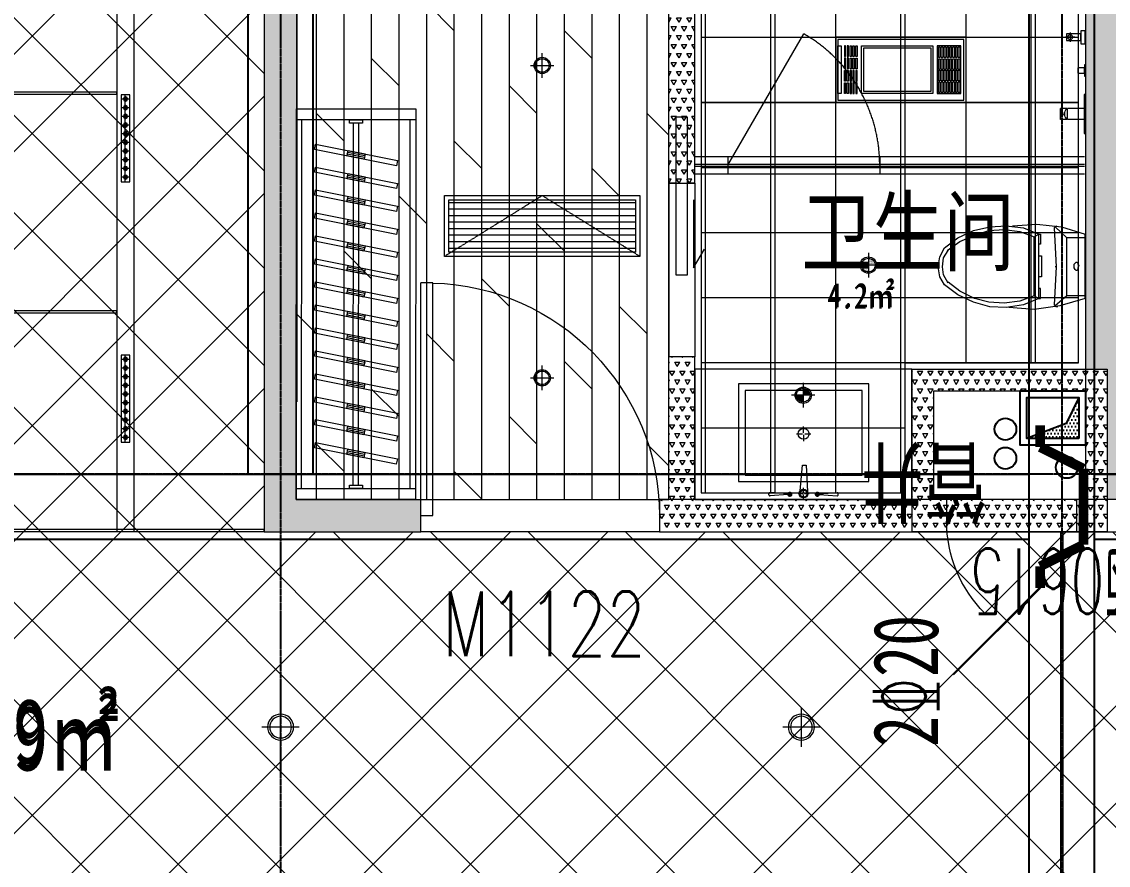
# Model space of a CAD drawing. Header units: millimetres. Extents: x 33621 to 401573, y -91663 to 133135.
# Drawn here: x 113104 to 118111, y 50508 to 54397 of the extents above; entities that cross this region are included whole.
import ezdxf

# ---------------------------------------------------------------- set-up
doc = ezdxf.new("R2010")
doc.units = ezdxf.units.MM
doc.header["$LTSCALE"] = 10
for name, pattern in [('CENTER2', [1.125, 0.75, -0.125, 0.125, -0.125]), ('DASH', [0.35, 0.25, -0.1]), ('DOT', [0.2, 0.1, -0.1]), ('DOTE', [2.42, 2, -0.2, 0.02, -0.2]), ('HIDDEN', [0.375, 0.25, -0.125, 0, 0])]:
    doc.linetypes.add(name, pattern=pattern)
doc.layers.get('0').update_dxf_attribs({"color": 253})
doc.layers.add('0a', color=253, linetype='Continuous', plot=False)
for name, color, linetype in [('DIM_LEAD', 253, 'Continuous'), ('ELE', 253, 'Continuous'), ('GRID', 253, 'CENTER2'), ('S_SBLABELHANGER', 253, 'Continuous'), ('S_SUBBEAMHANGER', 253, 'Continuous'), ('VPIPE-污水', 253, 'Continuous'), ('VPIPE-热给水', 253, 'Continuous'), ('VPIPE-给水', 253, 'Continuous'), ('WINDOW_TEXT', 253, 'Continuous'), ('填充', 253, 'Continuous'), ('梁', 253, 'Continuous'), ('次梁', 253, 'Continuous'), ('洁具', 253, 'Continuous'), ('风道（排气道）', 253, 'Continuous')]:
    doc.layers.add(name, color=color, linetype=linetype)
for name, color, linetype, lineweight in [('DOOR【门】', 253, 'Continuous', 0), ('DS-4BS-FINISH【墙完成线】', 253, 'Continuous', 0), ('FC-FLOOR【地材分格】', 253, 'Continuous', 0), ('FF-Door【门】', 253, 'Continuous', 0), ('FF-FIXT【洁具】', 253, 'Continuous', 0), ('FF-FURN【成品家具】', 253, 'Continuous', 0), ('FF-FURN【成品家私】', 253, 'Continuous', 0), ('RC-FCU【空调设备】', 253, 'Continuous', 0), ('RC-FIN【天花轮廓线】', 253, 'Continuous', 0), ('RC-LIGHT【天花灯具】', 253, 'Continuous', 0), ('RC-Modelling【天花造型】', 253, 'Continuous', 0), ('RC-STR【天花细线】', 253, 'Continuous', 0), ('RC-Text【天花文字】', 253, 'Continuous', 0), ('TXT【平面空间文字】', 253, 'Continuous', 0), ('WALL', 253, 'Continuous', 0), ('Wall【新建墙】', 253, 'Continuous', 0), ('WINDOW', 253, 'Continuous', 0), ('新建墙体', 253, 'Continuous', 0)]:
    doc.layers.add(name, color=color, linetype=linetype, lineweight=lineweight)
doc.styles.add('_TCH_WINDOW', font='SIMPLEX', dxfattribs={"bigfont": 'GBCBIG'})
doc.styles.add('SUN', font='romans.shx', dxfattribs={"width": 0.8, "bigfont": 'hzdx.shx'})
doc.styles.add('宋体', font='', dxfattribs={"width": 0.7})
doc.styles.add('文字', font='')
doc.styles.get('宋体').set_extended_font_data('SimSun')
doc.styles.get('文字').set_extended_font_data('SimSun')
pattern_1 = [(60, (51259.312, 47115.71), (-23.8125, 41.24446), [23.8125, -23.8125]), (120, (51259.312, 47115.71), (-47.625, 3e-08), [23.8125, -23.8125]), (0, (51247.406, 47136.33), (23.8125, 41.24446), [23.8125, -23.8125])]

# ---------------------------------------------------------------- blocks, each defined once
blk = doc.blocks.new('海龙0425175846')
at = {"layer": 'GRID', "ltscale": 0.01}
for p, q in [((304.442, 257.02), (304.442, 50.038)), ((340.442, 257.02), (340.442, 41.97)), ((497.558, 177.02), (-487.558, 177.02))]:
    blk.add_line(p, q, dxfattribs=at)
at = {"layer": 'S_SBLABELHANGER'}
blk.add_line((339.442, 171.77), (335.442, 167.77), dxfattribs=at)
at = {"layer": 'S_SUBBEAMHANGER', "const_width": 0.45}
for points in [[(339.442, 178.27), (339.442, 179.27)], [(341.442, 177.27), (339.442, 178.27)], [(341.442, 173.77), (341.442, 177.27)], [(339.442, 172.77), (341.442, 173.77)], [(339.442, 171.77), (339.442, 172.77)]]:
    blk.add_lwpolyline(points, dxfattribs=at)
at = {"layer": '梁', "ltscale": 0.01}
for p, q in [((338.942, 156.02), (338.942, 234.02)), ((341.942, 156.02), (341.942, 234.02)), ((271.442, 177.02), (338.942, 177.02)), ((341.942, 177.02), (409.442, 177.02)), ((271.442, 174.02), (338.942, 174.02)), ((341.942, 174.02), (409.442, 174.02))]:
    blk.add_line(p, q, dxfattribs=at)
at = {"layer": '次梁'}
for p, q in [((302.942, 177.02), (302.942, 237.02)), ((305.942, 177.02), (305.942, 237.02))]:
    blk.add_line(p, q, dxfattribs=at)
at = {"layer": 'S_SBLABELHANGER', "width": 0.7}
blk.add_text('2%%13220', height=3, rotation=90, dxfattribs=at).set_placement((334.742, 164.445))
blk = doc.blocks.new('圆形筒灯')
at = {"color": 251, "linetype": 'DOTE', "ltscale": 43.504693}
blk.add_line((0, 90.6), (0, -90.6), dxfattribs=at)
at = {"color": 251, "linetype": 'DOTE', "ltscale": 41.297046}
blk.add_line((86, 0), (-86, 0), dxfattribs=at)
blk.add_ellipse((0, 0), major_axis=(-42.4, 42.4), ratio=1, start_param=2.355868237233172, end_param=8.639053544412757)
at = {"color": 251}
blk.add_ellipse((0, 0), major_axis=(35.4, 35.4), ratio=1, start_param=5.49871431692557, end_param=11.78189962410516, dxfattribs=at)
blk = doc.blocks.new('ZL_0603152577')
at = {"layer": 'RC-FCU【空调设备】'}
h = blk.add_hatch(dxfattribs=at)
h.set_pattern_fill('_USER', color=8, scale=30, pattern_type=0)
h.set_pattern_definition([(0, (-10930974.96, 1874983.926), (0, 30), [])])
h.paths.add_polyline_path([(-1097.6, -4549), (-1097.6, -4789), (-237.6, -4789), (-237.6, -4549)])
blk.add_lwpolyline([(-217.6, -4529), (-217.6, -4809), (-1117.6, -4809), (-1117.6, -4529)], close=True, dxfattribs=at)
at = {"layer": 'RC-FCU【空调设备】', "color": 8, "linetype": 'DASH'}
blk.add_lwpolyline([(-217.6, -4809), (-667.6, -4529), (-1117.6, -4809)], dxfattribs=at)
at = {"layer": 'RC-FCU【空调设备】', "color": 8}
blk.add_lwpolyline([(-237.6, -4549), (-237.6, -4789), (-1097.6, -4789), (-1097.6, -4549)], close=True, dxfattribs=at)
at = {"layer": 'RC-Modelling【天花造型】'}
blk.add_lwpolyline([(-127.3, -6079.2), (-1227.3, -6079.2), (-1227.3, -5929.2), (-127.3, -5929.2)], close=True, dxfattribs=at)
at = {"layer": 'RC-LIGHT【天花灯具】', "xscale": 0.625, "yscale": 0.625, "zscale": 0.625, "rotation": 180}
for p in [(-667.6, -3929), (-667.6, -5369.1)]:
    blk.add_blockref('圆形筒灯', p, dxfattribs=at)
blk = doc.blocks.new('ZL_10267726')
at = {"layer": 'RC-LIGHT【天花灯具】'}
h = blk.add_hatch(dxfattribs=at)
h.set_pattern_fill('_USER', color=8, scale=50, angle=90, double=1, pattern_type=0)
h.set_pattern_definition([(90, (25, -500), (-50, 3e-15), []), (180, (25, -500), (-6e-15, -50), [])])
h.paths.add_polyline_path([(-25, 0), (-25, -500), (25, -500), (25, 0)])
at = {"layer": 'RC-LIGHT【天花灯具】', "color": 2}
blk.add_lwpolyline([(-25, -500), (-25, 0), (25, 0), (25, -500)], close=True, dxfattribs=at)
at = {"layer": 'RC-LIGHT【天花灯具】', "color": 1, "lineweight": -3}
for centre in [(0, -26.9), (0, -76.9), (0, -126.9), (0, -176.9), (0, -226.9), (0, -276.9), (0, -326.9), (0, -376.9), (0, -426.9), (0, -476.9)]:
    blk.add_circle(centre, 10, dxfattribs=at)
blk = doc.blocks.new('ZL_0603185999')
at = {"layer": 'RC-STR【天花细线】'}
for points in [[(-932.5, -6100), (-1012.5, -6100), (-1012.5, -50), (-932.5, -50)], [(1412.5, -4083.3), (-932.5, -4083.3), (-932.5, -4073.3), (1412.5, -4073.3)], [(1412.5, -5091.7), (-932.5, -5091.7), (-932.5, -5081.7), (1412.5, -5081.7)], [(1412.5, -6100), (-1612.5, -6100), (-1612.5, -6090), (1412.5, -6090)]]:
    blk.add_lwpolyline(points, close=True, dxfattribs=at)
at = {"layer": 'RC-LIGHT【天花灯具】', "lineweight": -3, "xscale": 0.8, "yscale": 0.8, "zscale": 0.8, "rotation": 180}
for p in [(-972.5, -4487), (-972.5, -5687)]:
    blk.add_blockref('ZL_10267726', p, dxfattribs=at)
blk = doc.blocks.new('防雾筒灯')
at = {"ltscale": 30}
h = blk.add_hatch(dxfattribs=at)
h.set_pattern_fill('DOTS', color=251, scale=3)
h.set_pattern_definition([(0, (-62.322, -46.6336), (2.38125, 4.7625), [0, -4.7625])])
edge = h.paths.add_edge_path()
edge.add_ellipse((0, 0), major_axis=(35.4, 35.4), ratio=1, start_angle=315, end_angle=405)
edge.add_line((0, 50), (0, 0))
edge.add_line((0, 0), (50, 0))
edge = h.paths.add_edge_path()
edge.add_line((0, 0), (-50, 0))
edge.add_ellipse((0, 0), major_axis=(35.4, 35.4), ratio=1, start_angle=495, end_angle=225)
edge.add_line((0, -50), (0, 0))
at = {"color": 251, "linetype": 'DOTE', "ltscale": 43.504693}
blk.add_line((0, 90.6), (0, -90.6), dxfattribs=at)
at = {"color": 251, "linetype": 'DOTE', "ltscale": 41.297046}
blk.add_line((86, 0), (-86, 0), dxfattribs=at)
blk.add_ellipse((0, 0), major_axis=(-42.4, 42.4), ratio=1, start_param=2.355868237233172, end_param=8.639053544412757)
at = {"color": 251}
blk.add_ellipse((0, 0), major_axis=(35.4, 35.4), ratio=1, start_param=5.49871431692557, end_param=11.78189962410516, dxfattribs=at)
blk = doc.blocks.new('ERTERT')
at = {"color": 8}
for points in [[(15709.6, 8061.8), (15930.2, 8061.8), (15930.2, 8046.6), (15709.6, 8046.6)], [(15709.5, 8032.6), (15759.4, 8032.6), (15759.4, 8026.5), (15709.5, 8026.5)], [(15709.5, 8019.5), (15759.4, 8019.5), (15759.4, 8013.4), (15709.5, 8013.4)], [(15766.4, 8032.6), (15816.3, 8032.6), (15816.3, 8026.5), (15766.4, 8026.5)], [(15766.4, 8019.5), (15816.3, 8019.5), (15816.3, 8013.4), (15766.4, 8013.4)], [(15873.3, 8032.6), (15823.3, 8032.6), (15823.3, 8026.5), (15873.3, 8026.5)], [(15873.3, 8019.5), (15823.3, 8019.5), (15823.3, 8013.4), (15873.3, 8013.4)], [(15930.2, 8032.6), (15880.3, 8032.6), (15880.3, 8026.5), (15930.2, 8026.5)], [(15930.2, 8019.5), (15880.3, 8019.5), (15880.3, 8013.4), (15930.2, 8013.4)], [(15709.5, 8000.3), (15759.4, 8000.3), (15759.4, 8006.4), (15709.5, 8006.4)], [(15709.5, 7987.2), (15759.4, 7987.2), (15759.4, 7993.3), (15709.5, 7993.3)], [(15709.5, 7974.2), (15759.4, 7974.2), (15759.4, 7980.2), (15709.5, 7980.2)], [(15766.4, 8000.3), (15816.3, 8000.3), (15816.3, 8006.4), (15766.4, 8006.4)], [(15766.4, 7987.2), (15816.3, 7987.2), (15816.3, 7993.3), (15766.4, 7993.3)], [(15766.4, 7974.2), (15816.3, 7974.2), (15816.3, 7980.2), (15766.4, 7980.2)], [(15873.3, 8000.3), (15823.3, 8000.3), (15823.3, 8006.4), (15873.3, 8006.4)], [(15873.3, 7987.2), (15823.3, 7987.2), (15823.3, 7993.3), (15873.3, 7993.3)], [(15873.3, 7974.2), (15823.3, 7974.2), (15823.3, 7980.2), (15873.3, 7980.2)], [(15930.2, 8000.3), (15880.3, 8000.3), (15880.3, 8006.4), (15930.2, 8006.4)], [(15930.2, 7987.2), (15880.3, 7987.2), (15880.3, 7993.3), (15930.2, 7993.3)], [(15930.2, 7974.2), (15880.3, 7974.2), (15880.3, 7980.2), (15930.2, 7980.2)], [(15709.5, 7952.9), (15930.2, 7952.9), (15930.2, 7624.2), (15709.5, 7624.2)], [(15709.5, 7495.6), (15930.2, 7495.6), (15930.2, 7604.2), (15709.5, 7604.2)], [(15714.5, 7599.2), (15763.3, 7599.2), (15763.3, 7592.2), (15714.5, 7592.2)], [(15714.5, 7586), (15763.3, 7586), (15763.3, 7579), (15714.5, 7579)], [(15714.5, 7572.1), (15763.3, 7572.1), (15763.3, 7565.1), (15714.5, 7565.1)], [(15767.9, 7599.2), (15816.7, 7599.2), (15816.7, 7592.2), (15767.9, 7592.2)], [(15767.9, 7586), (15816.7, 7586), (15816.7, 7579), (15767.9, 7579)], [(15767.9, 7572.1), (15816.7, 7572.1), (15816.7, 7565.1), (15767.9, 7565.1)], [(15821.2, 7599.2), (15870, 7599.2), (15870, 7592.2), (15821.2, 7592.2)], [(15821.2, 7586), (15870, 7586), (15870, 7579), (15821.2, 7579)], [(15821.2, 7572.1), (15870, 7572.1), (15870, 7565.1), (15821.2, 7565.1)], [(15876.4, 7599.2), (15925.2, 7599.2), (15925.2, 7592.2), (15876.4, 7592.2)], [(15876.4, 7586), (15925.2, 7586), (15925.2, 7579), (15876.4, 7579)], [(15876.4, 7572.1), (15925.2, 7572.1), (15925.2, 7565.1), (15876.4, 7565.1)], [(15714.5, 7558.9), (15763.3, 7558.9), (15763.3, 7551.9), (15714.5, 7551.9)], [(15714.5, 7545.5), (15763.3, 7545.5), (15763.3, 7538.5), (15714.5, 7538.5)], [(15714.5, 7532.6), (15763.3, 7532.6), (15763.3, 7525.6), (15714.5, 7525.6)], [(15714.5, 7520.4), (15763.3, 7520.4), (15763.3, 7513.4), (15714.5, 7513.4)], [(15767.9, 7558.9), (15816.7, 7558.9), (15816.7, 7551.9), (15767.9, 7551.9)], [(15767.9, 7545.5), (15816.7, 7545.5), (15816.7, 7538.5), (15767.9, 7538.5)], [(15767.9, 7532.6), (15816.7, 7532.6), (15816.7, 7525.6), (15767.9, 7525.6)], [(15767.9, 7520.4), (15816.7, 7520.4), (15816.7, 7513.4), (15767.9, 7513.4)], [(15821.2, 7558.9), (15870, 7558.9), (15870, 7551.9), (15821.2, 7551.9)], [(15821.2, 7545.5), (15870, 7545.5), (15870, 7538.5), (15821.2, 7538.5)], [(15821.2, 7532.6), (15870, 7532.6), (15870, 7525.6), (15821.2, 7525.6)], [(15821.2, 7520.4), (15870, 7520.4), (15870, 7513.4), (15821.2, 7513.4)], [(15876.4, 7558.9), (15925.2, 7558.9), (15925.2, 7551.9), (15876.4, 7551.9)], [(15876.4, 7545.5), (15925.2, 7545.5), (15925.2, 7538.5), (15876.4, 7538.5)], [(15876.4, 7532.6), (15925.2, 7532.6), (15925.2, 7525.6), (15876.4, 7525.6)], [(15876.4, 7520.4), (15925.2, 7520.4), (15925.2, 7513.4), (15876.4, 7513.4)], [(15714.5, 7507.6), (15763.3, 7507.6), (15763.3, 7500.6), (15714.5, 7500.6)], [(15767.9, 7507.6), (15816.7, 7507.6), (15816.7, 7500.6), (15767.9, 7500.6)], [(15821.2, 7507.6), (15870, 7507.6), (15870, 7500.6), (15821.2, 7500.6)], [(15876.4, 7507.6), (15925.2, 7507.6), (15925.2, 7500.6), (15876.4, 7500.6)]]:
    blk.add_lwpolyline(points, close=True, dxfattribs=at)
at = {"color": 250}
blk.add_lwpolyline([(15719.5, 7942.9), (15920.2, 7942.9), (15920.2, 7634.2), (15719.5, 7634.2)], close=True, dxfattribs=at)
at = {"layer": 'RC-LIGHT【天花灯具】'}
for points in [[(15668.9, 7471.8), (15968.9, 7471.8), (15968.9, 8071.8), (15668.9, 8071.8)], [(15678.9, 7481.8), (15958.9, 7481.8), (15958.9, 8061.8), (15678.9, 8061.8)]]:
    blk.add_lwpolyline(points, close=True, dxfattribs=at)
blk = doc.blocks.new('$DorLib2D$00000001')
for p, q in [((0.45, 0.975), (0.5, 0.975)), ((0.45, 0), (0.45, 0.975)), ((0.5, 0), (0.5, 0.975)), ((0.5, 0), (0.45, 0))]:
    blk.add_line(p, q)
at = {"lineweight": 13}
blk.add_arc((0.475, 0), 0.975, 91.4693, 180, dxfattribs=at)
blk = doc.blocks.new('A$C78EA0098')
at = {"color": 33, "linetype": 'Continuous'}
for p, q in [((47, 353.8), (90, 353.8)), ((68.5, 375.3), (68.5, 332.3))]:
    blk.add_line(p, q, dxfattribs=at)
for p, q in [((5, 25, 0), (81, 25, 0)), ((81, -25, 0), (81, 25, 0)), ((81, 20, 0), (88, 20, 0)), ((84, 25, 0), (114, 25, 0)), ((84, 20, 0), (84, 25, 0)), ((114, -25, 0), (114, 25, 0)), ((5, -25, 0), (81, -25, 0)), ((81, -20, 0), (88, -20, 0)), ((84, -25, 0), (84, -20, 0)), ((84, -25, 0), (114, -25, 0))]:
    blk.add_line(p, q)
for points in [[(0, 383.8), (20, 383.8), (20, 323.8), (0, 323.8)], [(20, 368.8), (85, 368.8), (85, 338.8), (20, 338.8)], [(0, 226), (3, 226), (3, 174), (0, 174)], [(3, 212.5), (33.5, 212.5), (33.5, 187.5), (3, 187.5)], [(0, 90), (5, 90), (5, -90), (0, -90)]]:
    blk.add_lwpolyline(points, close=True)
for centre, radius in [((68.5, 353.8), 11.5), ((104, 0, 0), 5)]:
    blk.add_circle(centre, radius, dxfattribs=at)
blk.add_arc((57.8, 0, 0), 36.3, 316.3972, 43.6028)
blk = doc.blocks.new('A$C5D954283')
at = {"color": 0, "linetype": 'Continuous'}
for p, q in [((-159.8, 511.3), (-159.8, 506.3)), ((159.8, 511.3), (159.8, 506.3)), ((-11.2, 374.3), (-17.5, 495.5)), ((15.1, 492.2), (4.8, 374.3)), ((4.8, 374.3), (-11.2, 374.3))]:
    blk.add_line(p, q, dxfattribs=at)
at = {"color": 8}
for p, q in [((-4, 505.5), (-26.2, 505.5)), ((0, 532.1), (0, 509.5)), ((0, 501.5), (0, 478.5)), ((25.8, 505.5), (4, 505.5)), ((0, 235.1), (0, 263.8)), ((-5, 230), (-32.8, 230)), ((0, 225), (0, 196.3)), ((32.3, 230), (5, 230))]:
    blk.add_line(p, q, dxfattribs=at)
at = {"color": 8, "ltscale": 1000, "const_width": 0.448}
blk.add_lwpolyline([(0, 505.7, -1), (0, 505.3, -1)], format="xyb", close=True, dxfattribs=at)
at = {"color": 0, "linetype": 'Continuous'}
blk.add_lwpolyline([(300, 0), (300, 450), (-300, 450), (-300, 0)], close=True, dxfattribs=at)
at = {"color": 8}
blk.add_lwpolyline([(270, 30), (270, 420), (-270, 420), (-270, 30)], close=True, dxfattribs=at)
at = {"color": 8, "const_width": 0.84}
blk.add_lwpolyline([(0.1, 230.5, -1), (0.1, 229.6, -1)], format="xyb", close=True, dxfattribs=at)
at = {"color": 0, "linetype": 'Continuous'}
blk.add_circle((0, 505.5), 20.2, dxfattribs=at)
at = {"color": 8}
for centre, radius in [((0.3, 505.7), 16.3), ((0, 230), 25.2)]:
    blk.add_circle(centre, radius, dxfattribs=at)
at = {"color": 0, "linetype": 'Continuous'}
for centre, start, end in [((-154.8, 511.3), 88.2889, 180), ((-154.8, 506.3), 180, 271.7111), ((154.8, 511.3), 0, 91.7111), ((154.8, 506.3), 268.2889, 0)]:
    blk.add_arc(centre, 5, start, end, dxfattribs=at)
at = {"color": 250, "linetype": 'DOT', "ltscale": 1000}
for points in [[(-57.3, 508.8), (-57.4, 510), (-57.8, 511.1), (-58.3, 512.1), (-59.1, 513), (-60, 513.8), (-61, 514.3), (-62.2, 514.7), (-63.3, 514.8), (-64.5, 514.7), (-65.6, 514.3), (-66.7, 513.8), (-67.6, 513), (-68.3, 512.1), (-68.9, 511.1), (-69.2, 510), (-69.3, 508.8), (-69.2, 507.6), (-68.9, 506.5), (-68.3, 505.5), (-67.6, 504.6), (-66.7, 503.8), (-65.6, 503.3), (-64.5, 502.9), (-63.3, 502.8), (-62.2, 502.9), (-61, 503.3), (-60, 503.8), (-59.1, 504.6), (-58.3, 505.5), (-57.8, 506.5), (-57.4, 507.6)], [(69.3, 508.8), (69.2, 510), (68.9, 511.1), (68.3, 512.1), (67.6, 513), (66.7, 513.8), (65.6, 514.3), (64.5, 514.7), (63.3, 514.8), (62.2, 514.7), (61, 514.3), (60, 513.8), (59.1, 513), (58.3, 512.1), (57.8, 511.1), (57.4, 510), (57.3, 508.8), (57.4, 507.6), (57.8, 506.5), (58.3, 505.5), (59.1, 504.6), (60, 503.8), (61, 503.3), (62.2, 502.9), (63.3, 502.8), (64.5, 502.9), (65.6, 503.3), (66.7, 503.8), (67.6, 504.6), (68.3, 505.5), (68.9, 506.5), (69.2, 507.6)]]:
    blk.add_wipeout(points, dxfattribs=at)
at = {"color": 0, "linetype": 'Continuous'}
for p, q in [((-72.3, 510.3), (-154.7, 516.3)), ((-72.3, 507.3), (-154.7, 501.3)), ((72.3, 510.3), (154.7, 516.3)), ((72.3, 507.3), (154.7, 501.3))]:
    blk.add_line(p, q, dxfattribs=at)
at = {"color": 0, "linetype": 'Continuous', "const_width": 12}
for points in [[(-63.3, 514.8, -1), (-63.3, 502.8, -1)], [(63.3, 514.8, 1), (63.3, 502.8, 1)]]:
    blk.add_lwpolyline(points, format="xyb", close=True, dxfattribs=at)
blk = doc.blocks.new('ZL_08127082')
at = {"layer": 'FF-FIXT【洁具】'}
for p, q in [((-184.1, -108.8), (-150.6, 0)), ((146.4, 0), (-150.6, 0)), ((-133.9, 0), (-133.9, -83.7)), ((133.9, 0), (133.9, -83.7)), ((146.4, 0), (179.9, -117.1)), ((-20.9, -37.7), (-16.7, -33.5)), ((-20.9, -41.8), (-20.9, -37.7)), ((-16.7, -46), (-20.9, -41.8)), ((-16.7, -33.5), (-12.6, -33.5)), ((-12.6, -50.2), (-16.7, -46)), ((-12.6, -33.5), (-4.2, -29.3)), ((-4.2, -29.3), (4.2, -33.5)), ((4.2, -33.5), (12.6, -33.5)), ((12.6, -46), (4.2, -50.2)), ((12.6, -33.5), (16.7, -37.7)), ((16.7, -41.8), (12.6, -46)), ((16.7, -37.7), (16.7, -41.8)), ((-133.9, -83.7), (-184.1, -138.1)), ((133.9, -83.7), (-133.9, -83.7)), ((4.2, -50.2), (-12.6, -50.2)), ((133.9, -83.7), (179.9, -138.1)), ((-196.6, -221.7), (-184.1, -108.8)), ((-179.9, -142.2), (0, -133.9)), ((0, -133.9), (0, -138.1)), ((0, -133.9), (175.7, -142.2)), ((184.1, -133.9), (175.7, -142.2)), ((179.9, -117.1), (196.6, -234.3)), ((184.1, -125.5), (184.1, -133.9)), ((-188.3, -334.7), (-196.6, -221.7)), ((-179.9, -284.5), (-150.6, -213.4)), ((-163.2, -301.2), (-138.1, -234.3)), ((-150.6, -205), (-104.6, -205)), ((-150.6, -213.4), (-150.6, -205)), ((-138.1, -234.3), (-150.6, -213.4)), ((146.4, -213.4), (-150.6, -213.4)), ((133.9, -234.3), (-138.1, -234.3)), ((-104.6, -205), (-104.6, -213.4)), ((-50.2, -213.4), (-50.2, -200.8)), ((-50.2, -200.8), (46, -200.8)), ((46, -213.4), (-50.2, -213.4)), ((46, -200.8), (46, -213.4)), ((100.4, -205), (100.4, -213.4)), ((146.4, -205), (100.4, -205)), ((133.9, -234.3), (146.4, -213.4)), ((133.9, -234.3), (159, -301.2)), ((146.4, -213.4), (146.4, -205)), ((146.4, -213.4), (175.7, -284.5)), ((196.6, -234.3), (188.3, -351.4)), ((-188.3, -364), (-179.9, -284.5)), ((175.7, -284.5), (188.3, -364)), ((-171.5, -372.3), (-163.2, -301.2)), ((159, -301.2), (167.3, -372.3)), ((-184.1, -439.3), (-188.3, -364)), ((-167.3, -443.4), (-171.5, -372.3)), ((167.3, -372.3), (163.2, -443.4)), ((188.3, -364), (184.1, -439.3)), ((-167.3, -514.6), (-184.1, -439.3)), ((-146.4, -510.4), (-167.3, -443.4)), ((163.2, -443.4), (146.4, -510.4)), ((184.1, -439.3), (163.2, -514.6)), ((-133.9, -585.7), (-167.3, -514.6)), ((-117.1, -577.3), (-146.4, -510.4)), ((146.4, -510.4), (113, -577.3)), ((163.2, -514.6), (129.7, -585.7)), ((-87.9, -648.4), (-133.9, -585.7)), ((-75.3, -635.9), (-117.1, -577.3)), ((113, -577.3), (71.1, -631.7)), ((129.7, -585.7), (83.7, -648.4)), ((-46, -669.4), (-87.9, -648.4)), ((-41.8, -652.6), (-75.3, -631.7)), ((75.3, -631.7), (37.7, -652.6)), ((83.7, -648.4), (46, -669.4)), ((0, -677.7), (-46, -669.4)), ((0, -656.8), (-41.8, -652.6)), ((37.7, -652.6), (0, -656.8)), ((46, -669.4), (0, -677.7))]:
    blk.add_line(p, q, dxfattribs=at)
blk = doc.blocks.new('ZL_08123655')
at = {"layer": 'FF-FIXT【洁具】'}
for p, q in [((-184.1, -138.1), (-188.3, -129.7)), ((-179.9, -142.2), (-184.1, -138.1))]:
    blk.add_line(p, q, dxfattribs=at)
at = {"layer": 'DIM_LEAD'}
blk.add_blockref('ZL_08127082', (0, 0), dxfattribs=at)
blk = doc.blocks.new('DOORBLK101')
at = {"layer": 'FF-Door【门】'}
blk.add_line((-0.5, 0), (0, 0.866), dxfattribs=at)
at = {"layer": 'FF-Door【门】', "color": 8, "linetype": 'HIDDEN', "ltscale": 15}
blk.add_arc((-0.5, 0), 1, 0, 60, dxfattribs=at)
blk = doc.blocks.new('PQD')
at = {"layer": '填充'}
h = blk.add_hatch(dxfattribs=at)
h.set_pattern_fill('DOTS', color=256, scale=10, style=0)
h.paths.add_polyline_path([(517039.4, 222520.7), (516799.4, 222520.7), (516799.4, 222330.7), (516857.1, 222450.6)])
blk.add_lwpolyline([(516799.4, 222330.7), (516857.1, 222450.6), (517039.4, 222520.7)], dxfattribs=at)
at = {"layer": '风道（排气道）'}
for points in [[(516769.4, 222550.7), (517069.4, 222550.7), (517069.4, 222300.7), (516769.4, 222300.7)], [(516799.4, 222520.7), (517039.4, 222520.7), (517039.4, 222330.7), (516799.4, 222330.7)]]:
    blk.add_lwpolyline(points, close=True, dxfattribs=at)
blk = doc.blocks.new('$DorLib2D$00000114')
at = {"color": 0}
blk.add_line((0.5, 0), (-0.2071, 0.7071), dxfattribs=at)
blk.add_arc((0.5, 0), 1, 135, 180, dxfattribs=at)
blk = doc.blocks.new('ZL_08155714')
at = {"layer": 'VPIPE-污水'}
blk.add_circle((-129.2, -712), 50, dxfattribs=at)
at = {"layer": 'VPIPE-热给水'}
blk.add_circle((153.9, -888.5), 50, dxfattribs=at)
at = {"layer": 'VPIPE-给水'}
blk.add_circle((153.9, -754.4), 50, dxfattribs=at)
at = {"layer": 'WALL'}
for p, q in [((-314.6, -1164.9), (-314.6, -414.9)), ((-314.6, -414.9), (585.4, -414.9)), ((585.4, -1164.9), (585.4, -414.9)), ((-214.6, -1064.9), (-214.6, -564.9)), ((-214.6, -564.9), (485.4, -564.9)), ((485.4, -1064.9), (485.4, -564.9)), ((485.4, -1064.9), (-214.6, -1064.9)), ((585.4, -1164.9), (-314.6, -1164.9))]:
    blk.add_line(p, q, dxfattribs=at)
at = {"layer": 'WINDOW'}
for p, q in [((-175.1, -414.9), (424.9, -414.9)), ((-175.1, -414.9), (-175.1, -564.9)), ((424.9, -564.9), (424.9, -414.9)), ((-175.1, -564.9), (424.9, -564.9))]:
    blk.add_line(p, q, dxfattribs=at)
at = {"layer": 'DOOR【门】', "xscale": -600, "yscale": 600, "zscale": -600}
blk.add_blockref('$DorLib2D$00000114', (124.9, -464.9), dxfattribs=at)
at = {"layer": '洁具'}
blk.add_blockref('PQD', (-516984, -223365.7), dxfattribs=at)
at = {"layer": 'ELE', "ltscale": 100, "style": 'SUN', "width": 0.6}
blk.add_text('FM丙0615', height=300, dxfattribs=at).set_placement((-797.1, -337.9, 0))
at = {"layer": 'TXT【平面空间文字】', "width": 0.75}
blk.add_text('管井', height=300, dxfattribs=at).set_placement((236.4, -794.6))

msp = doc.modelspace()

# ---------------------------------------------------------------- hatches: boundary and pattern name
at = {"layer": 'FC-FLOOR【地材分格】'}
h = msp.add_hatch(dxfattribs=at)
h.set_pattern_fill('ANSI37', color=256, scale=100, double=1)
h.paths.add_polyline_path([(131996.5, 52046.4), (131996.5, 49795.3), (125396.5, 49795.3), (125396.5, 50245.3), (124796.5, 50245.3), (124796.5, 49795.3), (118196.5, 49795.3), (118196.5, 50245.3), (117596.5, 50245.3), (117596.5, 49795.3), (110996.5, 49795.3), (110996.5, 50245.3), (110396.5, 50245.3), (110396.5, 49795.3), (103796.5, 49795.3), (103796.5, 50245.3), (103571.5, 50245.3), (103571.5, 52045.3), (110996.5, 52045.3), (110996.5, 58345.3), (114221.5, 58345.3), (114221.5, 52045.3)])
h = msp.add_hatch(dxfattribs=at)
h.set_pattern_fill('DOLMIT', color=256, scale=20, angle=90, double=1)
h.set_pattern_definition([(90, (-12411.4, -1.14), (-127, 8e-15), []), (135, (-12411.4, -1.14), (-253.9998, -253.9998), [179.6051, -359.2102])])
h.paths.add_polyline_path([(118005.7, 58045.3), (117596.5, 58045.3), (117596.5, 58345.3), (114371.5, 58345.2), (114371.4, 52645.3), (114368.5, 52195), (116085.1, 52195.3), (116085.1, 54795.5), (118004.5, 54795.5)])
h = msp.add_hatch(dxfattribs=at)
h.set_pattern_fill('_USER', color=256, scale=600, double=1, pattern_type=0)
h.set_pattern_definition([(0, (117175.1, 52825.26), (0, 600), []), (90, (117175.1, 52825.26), (-600, 4e-14), [])])
h.paths.add_polyline_path([(116235.1, 52225.3), (117175.1, 52225.3), (117175.1, 52825.3), (117973.9, 52825.3), (117973.9, 54645.5), (116235.1, 54645.5)])
at = {"layer": 'RC-STR【天花细线】'}
h = msp.add_hatch(dxfattribs=at)
h.set_pattern_fill('_USER', color=256, scale=300, double=1, pattern_type=0)
h.set_pattern_definition([(0, (116855.1, 52825.26), (0, 300), []), (90, (116855.1, 52825.26), (-300, 2e-14), [])])
h.paths.add_polyline_path([(116235.1, 52225.3), (117175.1, 52225.3), (117175.1, 52825.3), (117973.9, 52825.3), (117973.9, 54645.5), (116235.1, 54645.5)])
at = {"layer": 'Wall【新建墙】'}
h = msp.add_hatch(dxfattribs=at)
h.set_pattern_fill('石膏板', color=256, scale=20, pattern_type=2)
h.set_pattern_definition([(45, (51276.3, 47130.05), (-50, 50), [16, -54.71068]), (135, (51387.62, 47130.05), (-50, -50), [16, -54.71068])])
h.paths.add_polyline_path([(117629, 52499.9), (117179, 52499.9), (117179, 52049.9), (117629, 52049.9)], flags=9)
at = {"layer": '新建墙体'}
h = msp.add_hatch(dxfattribs=at)
h.set_pattern_fill('石膏板', color=256, scale=20, pattern_type=2)
h.set_pattern_definition([(45, (114238.5, 52059.61), (-50, 50), [16, -54.7107]), (135, (114349.816, 52059.61), (-50, -50), [16, -54.7107])])
h.paths.add_polyline_path([(114371.5, 58311.4), (114221.5, 58311.4), (114221.5, 52045.3), (114942.4, 52045.3), (114942.4, 52195.3), (114368.4, 52195.2)])
h = msp.add_hatch(dxfattribs=at)
h.set_pattern_fill('TRIANG', color=4, scale=5)
h.set_pattern_definition([(60, (116085.107, 53652.726), (-23.8125, 41.24446), [23.8125, -23.8125]), (120, (116085.107, 53652.726), (-47.625, 3e-08), [23.8125, -23.8125]), (0, (116073.2, 53673.35), (23.8125, 41.24446), [23.8125, -23.8125])])
h.paths.add_polyline_path([(116205.1, 54675.5), (118005.1, 54675.5), (118005.1, 54795.5), (116085.1, 54795.5), (116085.1, 53652.7), (116205.1, 53652.7)])
h = msp.add_hatch(dxfattribs=at)
h.set_pattern_fill('TRIANG', color=4, scale=5)
h.set_pattern_definition([(60, (118005.107, 52195.265), (-23.8125, 41.24446), [23.8125, -23.8125]), (120, (118005.107, 52195.265), (-47.625, 3e-08), [23.8125, -23.8125]), (0, (117993.2, 52215.887), (23.8125, 41.24446), [23.8125, -23.8125])])
h.paths.add_polyline_path([(118155.1, 54795.5), (118005.1, 54795.5), (118005.1, 52795.3), (118105.1, 52795.3), (118105.1, 52195.3), (118155.1, 52195.3)])
h = msp.add_hatch(dxfattribs=at)
h.set_pattern_fill('TRIANG', color=4, scale=5)
h.set_pattern_definition(pattern_1)
h.paths.add_polyline_path([(116205.1, 52852.7), (116085.1, 52852.7), (116085.1, 52195.3), (116205.1, 52195.3)])
h = msp.add_hatch(dxfattribs=at)
h.set_pattern_fill('TRIANG', color=4, scale=5)
h.set_pattern_definition(pattern_1)
h.paths.add_polyline_path([(117305.1, 52695.3), (118005.1, 52695.3), (118005.1, 52795.3), (117205.1, 52795.3), (117205.1, 52195.3), (117305.1, 52195.3)])
h = msp.add_hatch(dxfattribs=at)
h.set_pattern_fill('TRIANG', color=4, scale=5)
h.set_pattern_definition(pattern_1)
h.paths.add_polyline_path([(118105.1, 52795.3), (118005.1, 52795.3), (118005.1, 52195.3), (118105.1, 52195.3)])
h = msp.add_hatch(dxfattribs=at)
h.set_pattern_fill('TRIANG', color=4, scale=5)
h.set_pattern_definition(pattern_1)
h.paths.add_polyline_path([(118105.1, 52195.3), (116042.4, 52195.3), (116042.4, 52045.3), (118105.1, 52045.3)])

# ---------------------------------------------------------------- linework, layer by layer
at = {"layer": 'FF-FIXT【洁具】'}
for p, q in [((116205.1, 53775.5), (118000.9, 53775.5)), ((116205.1, 53740.5), (118000.9, 53740.5)), ((116205.1, 53730.5), (118000.9, 53730.5)), ((116357.4, 53775.5), (116357.4, 53695.5)), ((117057.4, 53775.5), (117057.4, 53695.5)), ((116205.1, 53695.5), (118000.9, 53695.5))]:
    msp.add_line(p, q, dxfattribs=at)
at = {"layer": 'FF-FURN【成品家具】'}
msp.add_line((116085.1, 53652.7), (116085.1, 52852.7), dxfattribs=at)
at = {"layer": 'FF-FURN【成品家私】'}
for points in [[(114368.4, 52195.3), (114369.3, 53995.3), (114919.3, 53995), (114918.4, 52195)], [(114369.3, 53945.3), (114369.3, 53995.3), (114919.3, 53995), (114919.3, 53945)], [(114614.3, 53930.1), (114614.3, 53945.1), (114674.3, 53945.1), (114674.3, 53930.1)], [(114614.3, 53930.1), (114614.3, 53945.1), (114674.3, 53945.1), (114674.3, 53930.1)], [(116170.1, 53229.3), (116120.1, 53229.3), (116120.1, 53959.3), (116170.1, 53959.3)], [(114918.4, 52245), (114918.4, 52195), (114368.4, 52195.3), (114368.4, 52245.3)], [(114673.4, 52260.1), (114673.4, 52245.1), (114613.4, 52245.1), (114613.4, 52260.1)]]:
    msp.add_lwpolyline(points, close=True, dxfattribs=at)
for points in [[(114393.4, 52245.3), (114394.3, 53945.3)], [(114893.4, 52245), (114894.3, 53945)], [(116198.7, 53576.4), (116198.7, 53262.1), (116249.5, 53349.2)]]:
    msp.add_lwpolyline(points, dxfattribs=at)
at = {"layer": 'FF-FURN【成品家私】', "ltscale": 0.006}
for points in [[(114630.9, 52260.1), (114631.8, 53930.1)], [(114655.9, 52260.1), (114656.8, 53930.1)]]:
    msp.add_lwpolyline(points, dxfattribs=at)
for points in [[(114830.5, 53733.4), (114453, 53808.8), (114457.8, 53833.3), (114835.4, 53758)], [(114681, 53763.3), (114602.5, 53778.9), (114607.4, 53803.4), (114685.9, 53787.8)], [(114682.4, 53770.6), (114604, 53786.3), (114605.9, 53796.1), (114684.4, 53780.4)], [(114830.5, 53627.6), (114452.9, 53702.9), (114457.8, 53727.4), (114835.4, 53652.1)], [(114680.9, 53657.4), (114602.5, 53673), (114607.3, 53697.6), (114685.8, 53681.9)], [(114682.4, 53664.8), (114603.9, 53680.4), (114605.9, 53690.2), (114684.3, 53674.6)], [(114830.4, 53521.7), (114452.8, 53597), (114457.7, 53621.5), (114835.3, 53546.2)], [(114680.9, 53551.5), (114602.4, 53567.2), (114607.3, 53591.7), (114685.7, 53576)], [(114682.3, 53558.9), (114603.9, 53574.5), (114605.8, 53584.3), (114684.3, 53568.7)], [(114830.4, 53415.8), (114452.8, 53491.1), (114457.7, 53515.6), (114835.2, 53440.3)], [(114680.8, 53445.6), (114602.3, 53461.3), (114607.2, 53485.8), (114685.7, 53470.1)], [(114682.3, 53453), (114603.8, 53468.6), (114605.8, 53478.4), (114684.2, 53462.8)], [(114830.3, 53309.9), (114452.7, 53385.2), (114457.6, 53409.7), (114835.2, 53334.4)], [(114680.7, 53339.7), (114602.3, 53355.4), (114607.2, 53379.9), (114685.6, 53364.3)], [(114682.2, 53347.1), (114603.8, 53362.8), (114605.7, 53372.6), (114684.2, 53356.9)], [(114830.2, 53204), (114452.7, 53279.3), (114457.6, 53303.9), (114835.1, 53228.6)], [(114680.7, 53233.9), (114602.2, 53249.5), (114607.1, 53274), (114685.6, 53258.4)], [(114682.2, 53241.2), (114603.7, 53256.9), (114605.7, 53266.7), (114684.1, 53251)], [(114830.2, 53098.2), (114452.6, 53173.5), (114457.5, 53198), (114835.1, 53122.7)], [(114680.6, 53128), (114602.2, 53143.6), (114607.1, 53168.1), (114685.5, 53152.5)], [(114682.1, 53135.3), (114603.7, 53151), (114605.6, 53160.8), (114684.1, 53145.1)], [(114830.1, 52992.3), (114452.6, 53067.6), (114457.5, 53092.1), (114835, 53016.8)], [(114680.6, 53022.1), (114602.1, 53037.7), (114607, 53062.3), (114685.5, 53046.6)], [(114682.1, 53029.5), (114603.6, 53045.1), (114605.6, 53054.9), (114684, 53039.3)], [(114830.1, 52886.4), (114452.5, 52961.7), (114457.4, 52986.2), (114835, 52910.9)], [(114680.5, 52916.2), (114602.1, 52931.9), (114607, 52956.4), (114685.4, 52940.7)], [(114682, 52923.6), (114603.5, 52939.2), (114605.5, 52949), (114684, 52933.4)], [(114830, 52780.5), (114452.5, 52855.8), (114457.4, 52880.3), (114834.9, 52805)], [(114680.5, 52810.3), (114602, 52826), (114606.9, 52850.5), (114685.4, 52834.9)], [(114681.9, 52817.7), (114603.5, 52833.3), (114605.4, 52843.1), (114683.9, 52827.5)], [(114830, 52674.6), (114452.4, 52749.9), (114457.3, 52774.4), (114834.9, 52699.1)], [(114680.4, 52704.5), (114602, 52720.1), (114606.9, 52744.6), (114685.3, 52729)], [(114681.9, 52711.8), (114603.4, 52727.5), (114605.4, 52737.3), (114683.8, 52721.6)], [(114829.9, 52568.7), (114452.4, 52644), (114457.3, 52668.6), (114834.8, 52593.3)], [(114680.4, 52598.6), (114601.9, 52614.2), (114606.8, 52638.7), (114685.3, 52623.1)], [(114681.8, 52605.9), (114603.4, 52621.6), (114605.3, 52631.4), (114683.8, 52615.7)], [(114829.9, 52462.9), (114452.3, 52538.2), (114457.2, 52562.7), (114834.8, 52487.4)], [(114680.3, 52492.7), (114601.9, 52508.3), (114606.8, 52532.9), (114685.2, 52517.2)], [(114681.8, 52500), (114603.3, 52515.7), (114605.3, 52525.5), (114683.7, 52509.9)], [(114829.8, 52357), (114452.3, 52432.3), (114457.1, 52456.8), (114834.7, 52381.5)], [(114680.3, 52386.8), (114601.8, 52402.5), (114606.7, 52427), (114685.2, 52411.3)], [(114681.7, 52394.2), (114603.3, 52409.8), (114605.2, 52419.6), (114683.7, 52404)]]:
    msp.add_lwpolyline(points, close=True, dxfattribs=at)
at = {"layer": 'RC-FIN【天花轮廓线】'}
for points in [[(116085.1, 53652.7), (116205.1, 53652.7), (116205.1, 52852.7), (116085.1, 52852.7)], [(114942.4, 52195.1), (116042.4, 52195.1), (116042.4, 52045.4), (114942.4, 52045.4)]]:
    msp.add_lwpolyline(points, close=True, dxfattribs=at)
at = {"layer": 'RC-STR【天花细线】'}
msp.add_lwpolyline([(117891.5, 52045.3), (117901.5, 52045.3), (117901.5, 50245.3), (117891.5, 50245.3)], close=True, dxfattribs=at)
at = {"layer": 'Wall【新建墙】'}
for p, q in [((114221.5, 58345.3), (114221.5, 52045.3)), ((114371.5, 58345.2), (114368.4, 52195.2)), ((118005.1, 58045.3), (118005.1, 52045.3)), ((116085.1, 53652.7), (116085.1, 54795.5)), ((116205.1, 53652.7), (116205.1, 54675.5)), ((116120.1, 53652.7), (116085.1, 53652.7)), ((116205.1, 53652.7), (116170.1, 53652.7)), ((116085.1, 52195.3), (116085.1, 52852.7)), ((116205.1, 52852.7), (116085.1, 52852.7)), ((116205.1, 52195.3), (116205.1, 52852.7)), ((114368.4, 52195.2), (114942.4, 52195.3)), ((114942.4, 52045.3), (114942.4, 52195.3)), ((116042.4, 52195.3), (116042.4, 52045.3)), ((116042.4, 52195.3), (116042.4, 52045.3)), ((114221.5, 52045.3), (114942.4, 52045.3)), ((116042.4, 52045.3), (118761.4, 52045.3))]:
    msp.add_line(p, q, dxfattribs=at)

# ---------------------------------------------------------------- block references
at = {"layer": '0a', "xscale": 100, "yscale": 100, "zscale": 100}
msp.add_blockref('海龙0425175846', (83852.3, 34609.4), dxfattribs=at)
at = {"layer": 'DIM_LEAD', "rotation": 270}
msp.add_blockref('ZL_08123655', (118003.9, 53267.4), dxfattribs=at)
at = {"layer": 'DOOR【门】'}
ref = msp.add_blockref('$DorLib2D$00000001', (115492.4, 52120.3), dxfattribs=dict(at, xscale=-1100, yscale=1100, zscale=-1100))
ref.add_attrib('A', 'M1122', (115042.4, 51472.5), dxfattribs={"layer": 'WINDOW_TEXT', "height": 297.5, "style": '_TCH_WINDOW', "width": 0.705882})
at = {"layer": 'FF-FIXT【洁具】', "xscale": 700, "yscale": 700, "zscale": 700}
msp.add_blockref('DOORBLK101', (116707.4, 53735.5), dxfattribs=at)
at = {"layer": 'FF-FIXT【洁具】', "xscale": -1, "rotation": 9.521580324e-07}
msp.add_blockref('A$C78EA0098', (118003.9, 53971.9), dxfattribs=at)
at = {"layer": 'RC-LIGHT【天花灯具】', "rotation": 89.99999999999999}
msp.add_blockref('ERTERT', (124927, 38356.4), dxfattribs=at)
at = {"layer": 'RC-LIGHT【天花灯具】', "xscale": 0.625, "yscale": 0.625, "zscale": 0.625}
msp.add_blockref('防雾筒灯', (117005.1, 53275.3), dxfattribs=at)
at = {"layer": 'RC-LIGHT【天花灯具】', "xscale": -1, "rotation": 180}
for p in [(114296.5, 51145.3), (116696.5, 51145.3)]:
    msp.add_blockref('圆形筒灯', p, dxfattribs=at)
at = {"layer": 'RC-Modelling【天花造型】', "xscale": -1}
msp.add_blockref('ZL_0603185999', (112609, 58146.4), dxfattribs=at)

# ---------------------------------------------------------------- texts
at = {"layer": 'RC-Text【天花文字】', "width": 0.8}
for s, height, style, p in [('卫生间', 300, '文字', (116696.3, 53278.6)), ('4.2㎡', 112.5, '宋体', (116815.1, 53074.5)), ('4.2㎡', 112.5, '宋体', (116821, 53080.9)), ('84.89㎡', 300, '文字', (112409.1, 50977.8)), ('84.89㎡', 300, '文字', (112409.1, 50945.1))]:
    msp.add_text(s, height=height, dxfattribs=dict(at, style=style)).set_placement(p)

# ---------------------------------------------------------------- next in the draw order: block references
at = {"layer": 'FF-FIXT【洁具】', "linetype": 'Continuous', "rotation": 180}
msp.add_blockref('A$C5D954283', (116706.7, 52727.4), dxfattribs=at)

# ---------------------------------------------------------------- next in the draw order: linework, layer by layer
at = {"layer": 'DS-4BS-FINISH【墙完成线】'}
msp.add_lwpolyline([(131996.5, 52046.4), (131996.5, 49795.3), (125396.5, 49795.3), (125396.5, 50245.3), (124796.5, 50245.3), (124796.5, 49795.3), (118196.5, 49795.3), (118196.5, 50245.3), (117596.5, 50245.3), (117596.5, 49795.3), (110996.5, 49795.3), (110996.5, 50245.3), (110396.5, 50245.3), (110396.5, 49795.3), (103796.5, 49795.3), (103796.5, 50245.3), (103571.5, 50245.3), (103571.5, 52045.3), (110996.5, 52045.3), (110996.5, 58345.3), (114221.5, 58345.3), (114221.5, 52045.3), (131996.5, 52046.4)], dxfattribs=at)
for points in [[(118005.7, 58045.3), (117596.5, 58045.3), (117596.5, 58345.3), (114371.5, 58345.2), (114371.4, 52645.3), (114368.5, 52645), (114368.5, 52195), (116085.1, 52195.3), (116085.1, 54795.5), (118004.5, 54795.5)], [(116235.1, 52225.3), (117175.1, 52225.3), (117175.1, 52825.3), (117973.9, 52825.3), (117973.9, 54645.5), (116235.1, 54645.5)]]:
    msp.add_lwpolyline(points, close=True, dxfattribs=at)
at = {"layer": 'FF-FIXT【洁具】', "linetype": 'Continuous'}
msp.add_lwpolyline([(116205.1, 52195.3), (117205.1, 52195.3), (117205.1, 52795.3), (116205.1, 52795.3)], close=True, dxfattribs=at)
at = {"layer": 'Wall【新建墙】'}
msp.add_line((118761.4, 52195.3), (116042.4, 52195.3), dxfattribs=at)

# ---------------------------------------------------------------- next in the draw order: block references
at = {"layer": 'RC-LIGHT【天花灯具】'}
msp.add_blockref('ZL_0603152577', (116169.7, 58124.5), dxfattribs=at)
at = {"layer": 'RC-LIGHT【天花灯具】', "xscale": 0.625, "yscale": 0.625, "zscale": 0.625}
msp.add_blockref('防雾筒灯', (116705.1, 52675.3), dxfattribs=at)
at = {"layer": 'WALL', "color": 6, "rotation": 180}
msp.add_blockref('ZL_08155714', (117790.5, 51630.3), dxfattribs=at)

doc.saveas('drawing.dxf')
